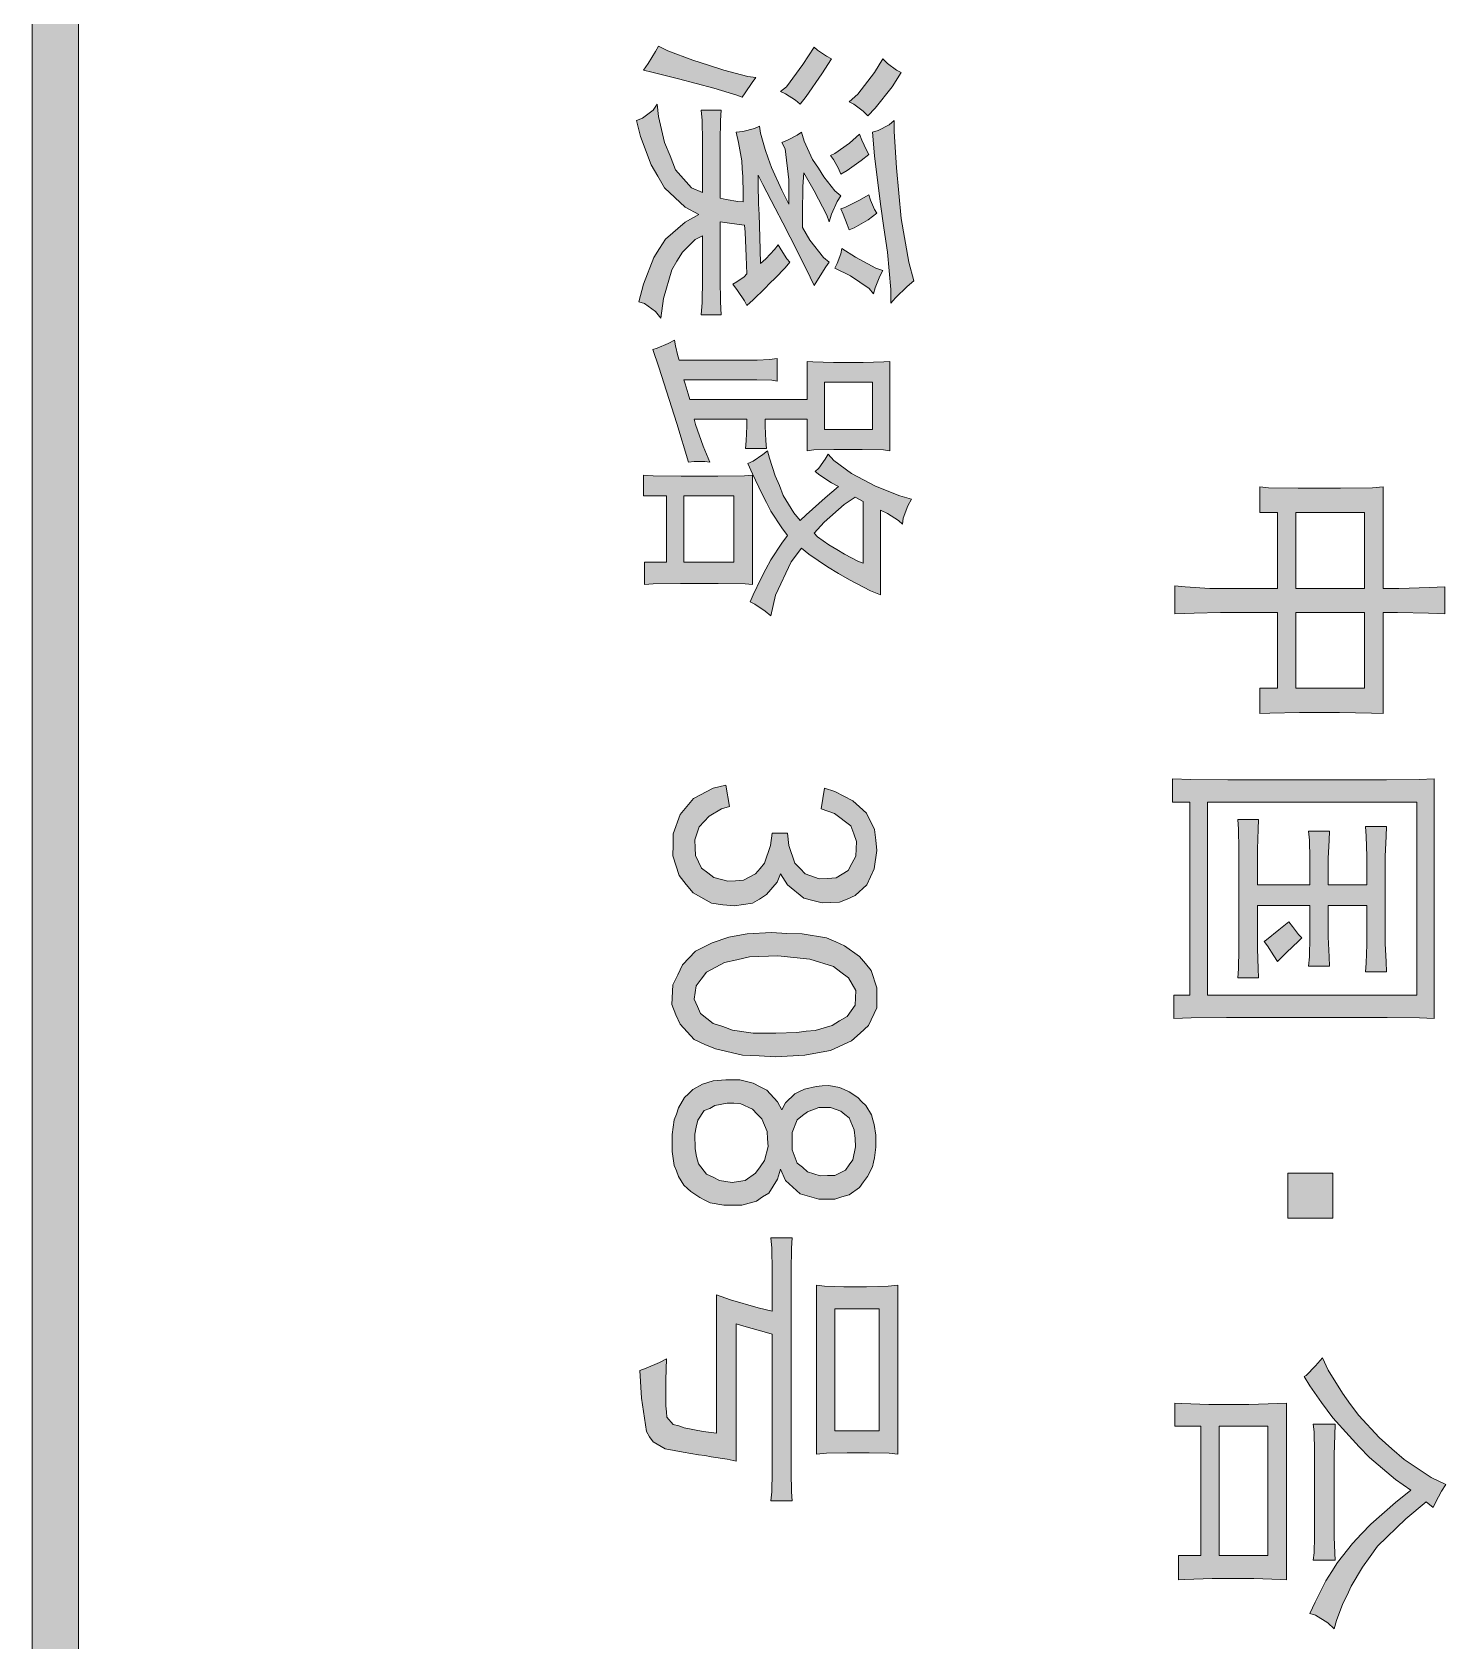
# Model space of a CAD drawing. Header units: millimetres. Extents: x 117 to 78452272, y 10 to 169749766.
# Drawn here: x 78441704 to 78443285, y 169652331 to 169654129 of the extents above; entities that cross this region are included whole.
import ezdxf

# ---------------------------------------------------------------- set-up
doc = ezdxf.new("R2010")
doc.units = ezdxf.units.MM

msp = doc.modelspace()

# ---------------------------------------------------------------- hatches: boundary and pattern name
h = msp.add_hatch(color=0)
h.dxf.hatch_style = 2
h.paths.add_polyline_path([(78441755.977, 169649677.669), (78441704.267, 169649677.669), (78441704.267, 169655684.228), (78441755.977, 169655684.228)])
h = msp.add_hatch(color=0)
h.dxf.hatch_style = 2
h.paths.add_polyline_path([(78442498.017, 169654056.222), (78442491.984, 169654058.808), (78442466.56, 169654066.564), (78442446.738, 169654071.735), (78442426.916, 169654076.906), (78442397.182, 169654084.232), (78442387.702, 169654086.386), (78442392.873, 169654094.143), (78442401.061, 169654107.501), (78442404.508, 169654113.534), (78442414.85, 169654108.363), (78442442.86, 169654097.59), (78442460.527, 169654091.988), (78442477.764, 169654086.386), (78442504.481, 169654079.492), (78442513.53, 169654078.199), (78442509.221, 169654072.597), (78442501.464, 169654061.393)])
h = msp.add_hatch(color=0)
h.dxf.hatch_style = 2
h.paths.add_polyline_path([(78442597.99, 169654099.314), (78442587.217, 169654082.508), (78442569.549, 169654057.084), (78442563.085, 169654048.466), (78442557.915, 169654053.206), (78442546.711, 169654060.1), (78442541.109, 169654062.686), (78442547.572, 169654067.857), (78442566.102, 169654092.85), (78442578.599, 169654112.241), (78442582.477, 169654108.794), (78442592.388, 169654102.33)])
h = msp.add_hatch(color=0)
h.dxf.hatch_style = 2
h.paths.add_polyline_path([(78442675.986, 169654083.801), (78442665.644, 169654067.857), (78442646.684, 169654044.156), (78442638.496, 169654035.538), (78442633.325, 169654040.709), (78442622.983, 169654048.466), (78442617.812, 169654051.051), (78442627.292, 169654059.669), (78442646.253, 169654083.801), (78442655.302, 169654099.314), (78442660.473, 169654094.143), (78442670.815, 169654086.386)])
h = msp.add_hatch(color=0)
h.dxf.hatch_style = 2
h.paths.add_polyline_path([(78442608.332, 169653945.907), (78442604.454, 169653939.874), (78442597.99, 169653925.654), (78442595.404, 169653917.036), (78442592.819, 169653924.361), (78442578.599, 169653951.509), (78442566.964, 169653971.762), (78442566.102, 169653956.68), (78442565.671, 169653926.516), (78442565.671, 169653910.572), (78442573.859, 169653896.352), (78442588.941, 169653876.96), (78442595.404, 169653871.789), (78442591.526, 169653866.618), (78442583.339, 169653853.691), (78442578.599, 169653845.934), (78442569.549, 169653864.464), (78442551.882, 169653899.799), (78442543.694, 169653915.743), (78442535.076, 169653932.118), (78442521.287, 169653958.835), (78442516.116, 169653969.177), (78442516.116, 169653959.266), (78442516.546, 169653937.289), (78442516.977, 169653925.223), (78442517.408, 169653912.727), (78442518.27, 169653885.579), (78442518.701, 169653870.497), (78442524.734, 169653875.668), (78442534.214, 169653886.01), (78442538.523, 169653891.181), (78442541.54, 169653885.579), (78442548.003, 169653875.668), (78442551.451, 169653871.789), (78442546.28, 169653865.756), (78442535.076, 169653854.122), (78442529.043, 169653848.52), (78442523.441, 169653842.487), (78442510.514, 169653829.99), (78442503.188, 169653823.527), (78442500.603, 169653828.698), (78442492.846, 169653840.332), (78442487.675, 169653847.227), (78442491.984, 169653849.813), (78442500.172, 169653855.415), (78442503.188, 169653858.862), (78442502.757, 169653878.253), (78442501.464, 169653905.401), (78442500.603, 169653913.157), (78442494.57, 169653914.019), (78442481.211, 169653915.743), (78442473.455, 169653917.036), (78442473.455, 169653864.033), (78442473.455, 169653852.829), (78442473.886, 169653827.405), (78442474.747, 169653813.185), (78442452.34, 169653813.185), (78442453.202, 169653826.974), (78442453.633, 169653852.398), (78442453.633, 169653864.033), (78442453.633, 169653901.523), (78442445.445, 169653897.213), (78442431.225, 169653882.993), (78442425.192, 169653873.082), (78442419.59, 169653863.171), (78442410.11, 169653831.283), (78442407.093, 169653809.306), (78442401.061, 169653816.632), (78442388.995, 169653825.681), (78442382.531, 169653827.405), (78442387.702, 169653847.227), (78442399.337, 169653876.96), (78442405.801, 169653887.302), (78442412.264, 169653897.644), (78442434.241, 169653916.605), (78442449.754, 169653925.223), (78442434.241, 169653933.411), (78442411.403, 169653954.956), (78442403.646, 169653967.884), (78442396.32, 169653980.811), (78442384.255, 169654012.268), (78442379.946, 169654030.367), (78442386.84, 169654032.952), (78442398.475, 169654042.002), (78442403.215, 169654048.466), (78442404.508, 169654034.676), (78442411.403, 169654005.805), (78442417.435, 169653990.723), (78442423.468, 169653975.21), (78442441.567, 169653954.956), (78442453.633, 169653949.785), (78442453.633, 169653995.032), (78442453.633, 169654007.097), (78442453.202, 169654030.367), (78442452.34, 169654042.002), (78442474.747, 169654042.002), (78442473.886, 169654030.367), (78442473.455, 169654007.097), (78442473.455, 169653995.032), (78442473.455, 169653943.322), (78442480.349, 169653942.029), (78442493.277, 169653939.874), (78442499.31, 169653939.443), (78442499.31, 169653948.924), (78442498.879, 169653967.453), (78442498.017, 169653976.502), (78442497.586, 169653985.121), (78442494.139, 169654005.805), (78442491.553, 169654017.439), (78442498.879, 169654017.87), (78442511.806, 169654021.318), (78442517.408, 169654023.903), (78442518.701, 169654016.147), (78442523.872, 169653998.048), (78442527.319, 169653988.137), (78442530.767, 169653977.795), (78442542.401, 169653952.371), (78442550.158, 169653936.858), (78442550.158, 169653964.006), (78442546.28, 169653998.479), (78442542.401, 169654005.805), (78442548.865, 169654008.39), (78442559.638, 169654013.992), (78442564.378, 169654017.439), (78442567.395, 169654007.097), (78442576.875, 169653986.844), (78442583.339, 169653976.933), (78442589.372, 169653967.453), (78442601.868, 169653951.509)])
h = msp.add_hatch(color=0)
h.dxf.hatch_style = 2
h.paths.add_polyline_path([(78442664.351, 169653826.112), (78442664.351, 169653841.194), (78442660.473, 169653882.993), (78442656.595, 169653910.141), (78442652.716, 169653936.858), (78442646.253, 169653990.723), (78442643.667, 169654017.439), (78442650.131, 169654019.163), (78442662.627, 169654025.627), (78442668.229, 169654030.367), (78442668.229, 169654017.87), (78442670.815, 169653977.364), (78442673.4, 169653948.924), (78442675.986, 169653920.914), (78442684.604, 169653871.789), (78442690.206, 169653851.105), (78442682.45, 169653844.642), (78442669.522, 169653832.145)])
h = msp.add_hatch(color=0)
h.dxf.hatch_style = 2
h.paths.add_polyline_path([(78442639.789, 169653992.446), (78442631.17, 169653985.552), (78442615.657, 169653974.348), (78442608.332, 169653970.469), (78442605.746, 169653976.502), (78442600.144, 169653986.844), (78442596.697, 169653991.154), (78442601.868, 169653993.308), (78442618.243, 169654004.943), (78442629.447, 169654014.854), (78442632.032, 169654008.39), (78442637.203, 169653997.186)])
h = msp.add_hatch(color=0)
h.dxf.hatch_style = 2
h.paths.add_polyline_path([(78442648.838, 169653926.516), (78442638.927, 169653919.19), (78442623.414, 169653910.141), (78442617.812, 169653907.986), (78442615.657, 169653914.019), (78442610.917, 169653925.654), (78442608.332, 169653931.687), (78442613.072, 169653932.98), (78442628.585, 169653940.736), (78442639.789, 169653947.2), (78442641.513, 169653941.167), (78442646.253, 169653930.825)])
h = msp.add_hatch(color=0)
h.dxf.hatch_style = 2
h.paths.add_polyline_path([(78442644.96, 169653836.454), (78442640.22, 169653842.487), (78442619.105, 169653856.707), (78442601.868, 169653865.326), (78442604.454, 169653870.497), (78442608.332, 169653881.269), (78442609.625, 169653887.302), (78442624.707, 169653877.391), (78442647.545, 169653865.326), (78442655.302, 169653862.74), (78442651.855, 169653856.276), (78442646.684, 169653843.349)])
h = msp.add_hatch(color=0)
h.paths.add_polyline_path([(78442438.119, 169653648.143), (78442425.192, 169653691.666), (78442404.939, 169653754.58), (78442398.044, 169653774.402), (78442403.215, 169653775.695), (78442415.281, 169653780.866), (78442422.606, 169653784.744), (78442423.468, 169653778.28), (78442426.054, 169653767.076), (78442427.777, 169653762.336), (78442509.652, 169653762.336), (78442514.823, 169653762.336), (78442528.612, 169653763.198), (78442537.231, 169653764.06), (78442537.231, 169653739.067), (78442531.198, 169653739.929), (78442514.392, 169653740.36), (78442503.188, 169653740.36), (78442432.948, 169653740.36), (78442434.241, 169653736.05), (78442437.689, 169653724.846), (78442439.412, 169653718.383), (78442570.842, 169653718.383), (78442570.842, 169653761.044), (78442577.306, 169653760.613), (78442600.144, 169653759.751), (78442616.519, 169653759.751), (78442633.325, 169653759.751), (78442656.595, 169653760.613), (78442663.058, 169653761.044), (78442663.058, 169653661.071), (78442656.164, 169653661.932), (78442632.463, 169653662.363), (78442616.519, 169653662.363), (78442600.575, 169653662.363), (78442578.168, 169653661.932), (78442570.842, 169653661.071), (78442570.842, 169653696.406), (78442523.872, 169653696.406), (78442523.872, 169653688.649), (78442524.734, 169653672.275), (78442525.165, 169653663.656), (78442501.895, 169653663.656), (78442502.757, 169653672.275), (78442503.188, 169653688.649), (78442503.188, 169653696.406), (78442444.583, 169653696.406), (78442445.876, 169653690.373), (78442454.494, 169653666.242), (78442461.82, 169653648.143), (78442456.218, 169653649.005), (78442444.583, 169653649.005)])
h.paths.add_polyline_path([(78442590.233, 169653684.771), (78442643.667, 169653684.771), (78442643.667, 169653737.774), (78442590.233, 169653737.774)])
h = msp.add_hatch(color=0)
h.paths.add_polyline_path([(78442677.279, 169653579.196), (78442672.97, 169653583.075), (78442660.473, 169653590.831), (78442652.716, 169653594.709), (78442652.716, 169653499.908), (78442641.513, 169653504.648), (78442618.243, 169653516.713), (78442605.746, 169653524.039), (78442593.681, 169653531.365), (78442572.566, 169653545.585), (78442564.378, 169653552.049), (78442552.744, 169653536.966), (78442535.507, 169653499.477), (78442530.336, 169653476.638), (78442523.872, 169653481.809), (78442512.237, 169653489.566), (78442507.066, 169653492.151), (78442510.514, 169653499.908), (78442519.132, 169653518.006), (78442524.734, 169653528.779), (78442530.336, 169653539.121), (78442542.401, 169653557.65), (78442548.865, 169653566.269), (78442542.401, 169653574.887), (78442530.336, 169653593.417), (78442525.165, 169653603.328), (78442519.994, 169653613.239), (78442509.652, 169653635.216), (78442504.481, 169653646.85), (78442510.514, 169653649.436), (78442521.287, 169653656.762), (78442526.458, 169653661.071), (78442528.612, 169653652.883), (78442535.076, 169653633.061), (78442539.816, 169653622.288), (78442544.125, 169653611.084), (78442555.76, 169653591.693), (78442563.085, 169653583.075), (78442569.549, 169653589.538), (78442591.095, 169653608.499), (78442605.746, 169653620.995), (78442597.99, 169653625.305), (78442585.062, 169653633.923), (78442579.891, 169653637.801), (78442583.77, 169653641.679), (78442591.095, 169653651.591), (78442594.112, 169653657.192), (78442600.575, 169653650.298), (78442620.398, 169653635.647), (78442633.756, 169653628.752), (78442647.114, 169653621.426), (78442674.262, 169653610.653), (78442687.621, 169653606.775), (78442683.311, 169653599.45), (78442678.141, 169653585.66)])
h.paths.add_polyline_path([(78442624.276, 169653609.361), (78442612.21, 169653601.173), (78442589.802, 169653581.351), (78442578.599, 169653568.854), (78442582.477, 169653564.976), (78442594.973, 169653555.927), (78442604.023, 169653550.756), (78442612.641, 169653545.585), (78442627.292, 169653537.828), (78442633.325, 169653535.243), (78442633.325, 169653604.19)])
h = msp.add_hatch(color=0)
h.paths.add_polyline_path([(78442509.652, 169653511.542), (78442501.464, 169653512.404), (78442471.3, 169653512.835), (78442449.754, 169653512.835), (78442429.07, 169653512.835), (78442398.475, 169653512.404), (78442388.995, 169653511.542), (78442388.995, 169653536.536), (78442413.557, 169653536.536), (78442413.557, 169653610.653), (78442387.702, 169653610.653), (78442387.702, 169653633.923), (78442398.475, 169653633.061), (78442429.932, 169653632.63), (78442449.754, 169653632.63), (78442470.869, 169653632.63), (78442500.603, 169653633.061), (78442509.652, 169653633.923)])
h.paths.add_polyline_path([(78442432.948, 169653536.536), (78442488.968, 169653536.536), (78442488.968, 169653610.653), (78442432.948, 169653610.653)])
h = msp.add_hatch(color=0)
h.paths.add_polyline_path([(78443283.58, 169653478.793), (78443265.481, 169653479.654), (78443231.008, 169653480.085), (78443214.633, 169653480.085), (78443214.633, 169653367.185), (78443201.705, 169653367.616), (78443165.939, 169653368.478), (78443143.1, 169653368.478), (78443121.124, 169653368.478), (78443087.943, 169653367.616), (78443076.739, 169653367.185), (78443076.739, 169653395.626), (78443096.561, 169653395.626), (78443096.561, 169653480.085), (78443040.542, 169653480.085), (78443032.786, 169653480.085), (78443003.483, 169653479.654), (78442981.937, 169653478.793), (78442981.937, 169653510.25), (78442993.572, 169653508.957), (78443021.151, 169653507.233), (78443036.664, 169653507.233), (78443096.561, 169653507.233), (78443096.561, 169653592.124), (78443076.739, 169653592.124), (78443076.739, 169653620.564), (78443086.65, 169653619.703), (78443119.831, 169653619.272), (78443143.1, 169653619.272), (78443167.232, 169653619.272), (78443202.998, 169653619.703), (78443214.633, 169653620.564), (78443214.633, 169653507.233), (78443232.3, 169653507.233), (78443266.774, 169653508.095), (78443283.58, 169653508.957)])
h.paths.add_polyline_path([(78443117.245, 169653395.626), (78443193.949, 169653395.626), (78443193.949, 169653480.085), (78443117.245, 169653480.085)])
h.paths.add_polyline_path([(78443117.245, 169653507.233), (78443193.949, 169653507.233), (78443193.949, 169653592.124), (78443117.245, 169653592.124)])
h = msp.add_hatch(color=0)
h.paths.add_polyline_path([(78443271.945, 169653026.329), (78443255.57, 169653027.191), (78443219.373, 169653027.622), (78443199.12, 169653027.622), (78443059.933, 169653027.622), (78443039.68, 169653027.622), (78443000.036, 169653027.191), (78442980.645, 169653026.329), (78442980.645, 169653052.615), (78442998.743, 169653052.615), (78442998.743, 169653268.074), (78442979.352, 169653268.074), (78442979.352, 169653294.36), (78442999.605, 169653293.498), (78443040.973, 169653293.067), (78443062.519, 169653293.067), (78443199.12, 169653293.067), (78443218.511, 169653293.067), (78443255.139, 169653293.498), (78443271.945, 169653294.36)])
h.paths.add_polyline_path([(78443018.565, 169653052.615), (78443252.554, 169653052.615), (78443252.554, 169653268.074), (78443018.565, 169653268.074)])
h = msp.add_hatch(color=0)
h.dxf.hatch_style = 2
h.paths.add_polyline_path([(78442479.918, 169653287.034), (78442483.797, 169653263.334), (78442475.178, 169653260.748), (78442461.389, 169653252.561), (78442455.787, 169653246.528), (78442450.185, 169653240.495), (78442445.014, 169653226.275), (78442445.445, 169653217.226), (78442445.876, 169653208.607), (78442452.771, 169653194.387), (78442459.665, 169653189.216), (78442466.56, 169653184.045), (78442482.073, 169653179.736), (78442490.691, 169653180.167), (78442499.741, 169653181.029), (78442513.099, 169653187.923), (78442518.27, 169653193.956), (78442523.01, 169653199.989), (78442529.905, 169653219.811), (78442531.629, 169653233.601), (78442548.865, 169653233.601), (78442550.158, 169653219.811), (78442557.053, 169653199.989), (78442563.085, 169653193.956), (78442568.687, 169653187.923), (78442584.2, 169653182.321), (78442593.681, 169653182.752), (78442603.161, 169653183.614), (78442616.519, 169653191.802), (78442620.829, 169653199.558), (78442625.138, 169653207.746), (78442626, 169653224.12), (78442622.983, 169653232.739), (78442619.536, 169653241.788), (78442601.437, 169653255.577), (78442586.355, 169653260.748), (78442590.233, 169653284.018), (78442601.868, 169653280.14), (78442621.69, 169653269.798), (78442629.447, 169653262.903), (78442637.203, 169653256.008), (78442646.253, 169653237.479), (78442647.545, 169653225.844), (78442648.838, 169653214.209), (78442645.822, 169653193.525), (78442641.513, 169653184.907), (78442637.634, 169653175.858), (78442624.276, 169653163.792), (78442615.657, 169653159.914), (78442607.039, 169653156.466), (78442587.648, 169653155.605), (78442577.306, 169653158.19), (78442566.964, 169653160.776), (78442548.865, 169653175.858), (78442541.109, 169653187.923), (78442537.231, 169653178.874), (78442525.165, 169653165.085), (78442517.408, 169653159.914), (78442509.652, 169653155.174), (78442489.399, 169653152.157), (78442476.471, 169653153.45), (78442463.974, 169653155.174), (78442443.29, 169653166.808), (78442435.534, 169653176.289), (78442427.777, 169653186.2), (78442420.452, 169653208.176), (78442420.883, 169653220.673), (78442420.883, 169653232.739), (78442428.639, 169653254.285), (78442436.396, 169653263.334), (78442443.721, 169653272.383), (78442465.698, 169653284.018)])
h = msp.add_hatch(color=0)
h.dxf.hatch_style = 2
h.paths.add_polyline_path([(78443217.218, 169653120.269), (78443217.218, 169653110.358), (78443218.08, 169653089.674), (78443218.511, 169653078.47), (78443195.241, 169653078.47), (78443195.672, 169653088.381), (78443196.534, 169653109.065), (78443196.534, 169653120.269), (78443196.534, 169653152.588), (78443153.442, 169653152.588), (78443153.442, 169653129.319), (78443153.442, 169653117.684), (78443154.304, 169653095.276), (78443154.735, 169653084.934), (78443131.466, 169653084.934), (78443132.328, 169653095.276), (78443132.759, 169653117.684), (78443132.759, 169653129.319), (78443132.759, 169653152.588), (78443074.154, 169653152.588), (78443074.154, 169653116.391), (78443074.154, 169653104.325), (78443075.015, 169653082.348), (78443075.446, 169653072.007), (78443052.177, 169653072.007), (78443053.039, 169653081.918), (78443053.47, 169653103.894), (78443053.47, 169653116.391), (78443053.47, 169653204.729), (78443053.47, 169653215.502), (78443053.039, 169653237.91), (78443052.177, 169653248.683), (78443075.446, 169653248.683), (78443075.015, 169653237.91), (78443074.154, 169653215.502), (78443074.154, 169653204.729), (78443074.154, 169653175.858), (78443132.759, 169653175.858), (78443132.759, 169653194.387), (78443132.759, 169653205.16), (78443132.328, 169653225.844), (78443131.466, 169653235.755), (78443154.735, 169653235.755), (78443154.304, 169653225.844), (78443153.442, 169653205.16), (78443153.442, 169653194.387), (78443153.442, 169653175.858), (78443196.534, 169653175.858), (78443196.534, 169653195.68), (78443196.534, 169653207.315), (78443195.672, 169653230.153), (78443195.241, 169653240.926), (78443218.511, 169653240.926), (78443218.08, 169653230.153), (78443217.218, 169653207.315), (78443217.218, 169653195.68)])
h = msp.add_hatch(color=0)
h.dxf.hatch_style = 2
h.paths.add_polyline_path([(78443123.709, 169653116.391), (78443120.262, 169653112.944), (78443106.903, 169653100.016), (78443096.561, 169653090.105), (78443092.683, 169653096.569), (78443085.358, 169653107.773), (78443081.91, 169653112.513), (78443084.496, 169653114.236), (78443098.285, 169653125.44), (78443109.489, 169653134.489), (78443113.367, 169653129.319), (78443120.262, 169653120.269)])
h = msp.add_hatch(color=0)
h.paths.add_polyline_path([(78442548.003, 169653121.562), (78442565.24, 169653121.131), (78442592.388, 169653116.391), (78442602.73, 169653112.082), (78442612.641, 169653107.773), (78442629.447, 169653095.707), (78442635.911, 169653087.95), (78442642.374, 169653080.194), (78442648.838, 169653060.803), (78442648.838, 169653049.599), (78442648.838, 169653038.395), (78442639.358, 169653018.573), (78442629.878, 169653009.954), (78442620.398, 169653001.336), (78442596.697, 169652990.563), (78442582.477, 169652987.978), (78442568.257, 169652985.392), (78442535.507, 169652983.668), (78442516.977, 169652984.53), (78442498.448, 169652985.392), (78442468.284, 169652992.287), (78442456.218, 169652997.458), (78442444.583, 169653003.06), (78442428.639, 169653019.866), (78442423.899, 169653030.638), (78442419.59, 169653041.842), (78442420.452, 169653063.819), (78442426.054, 169653075.023), (78442431.225, 169653086.227), (78442445.876, 169653101.74), (78442454.925, 169653106.049), (78442464.405, 169653110.789), (78442483.366, 169653117.253), (78442493.277, 169653118.976), (78442503.619, 169653121.131), (78442530.767, 169653122.424)])
h.paths.add_polyline_path([(78442555.76, 169653094.414), (78442538.092, 169653096.569), (78442506.204, 169653095.276), (78442491.984, 169653091.829), (78442478.195, 169653088.812), (78442458.373, 169653078.039), (78442452.34, 169653070.283), (78442446.738, 169653062.957), (78442444.583, 169653047.875), (78442448.031, 169653039.688), (78442451.478, 169653031.931), (78442465.698, 169653020.727), (78442476.471, 169653017.28), (78442487.244, 169653013.402), (78442510.514, 169653009.954), (78442523.441, 169653009.954), (78442535.938, 169653009.954), (78442559.207, 169653010.816), (78442569.549, 169653012.109), (78442579.891, 169653012.971), (78442598.852, 169653018.573), (78442607.039, 169653023.744), (78442615.657, 169653028.484), (78442624.276, 169653041.411), (78442624.707, 169653049.599), (78442625.138, 169653057.786), (78442616.95, 169653072.007), (78442608.332, 169653078.039), (78442600.144, 169653084.503), (78442573.859, 169653092.691)])
h = msp.add_hatch(color=0)
h.paths.add_polyline_path([(78442487.675, 169652957.813), (78442495.431, 169652957.813), (78442510.514, 169652953.935), (78442518.27, 169652950.057), (78442525.596, 169652946.179), (78442537.661, 169652933.251), (78442542.401, 169652924.202), (78442546.711, 169652931.958), (78442557.053, 169652942.3), (78442562.224, 169652944.886), (78442567.826, 169652947.471), (78442580.753, 169652950.488), (78442587.648, 169652950.919), (78442594.973, 169652951.35), (78442607.039, 169652949.195), (78442612.21, 169652947.04), (78442617.812, 169652944.455), (78442627.292, 169652937.991), (78442632.032, 169652933.251), (78442636.342, 169652928.942), (78442642.805, 169652918.6), (78442644.098, 169652912.998), (78442645.822, 169652907.827), (78442647.545, 169652895.761), (78442647.545, 169652889.298), (78442647.545, 169652882.403), (78442646.253, 169652870.768), (78442644.96, 169652865.597), (78442643.667, 169652860.426), (78442638.065, 169652849.653), (78442633.756, 169652843.62), (78442629.447, 169652837.587), (78442617.812, 169652829.4), (78442609.625, 169652826.814), (78442601.868, 169652824.229), (78442583.77, 169652824.229), (78442573.428, 169652827.245), (78442563.085, 169652830.262), (78442546.711, 169652845.344), (78442541.109, 169652857.841), (78442537.661, 169652846.637), (78442527.75, 169652831.124), (78442520.856, 169652826.814), (78442513.961, 169652822.074), (78442497.586, 169652817.765), (78442487.675, 169652817.765), (78442477.764, 169652817.765), (78442462.251, 169652820.351), (78442456.218, 169652823.367), (78442450.616, 169652826.384), (78442440.705, 169652832.847), (78442436.827, 169652836.295), (78442432.948, 169652840.173), (78442426.916, 169652849.653), (78442424.761, 169652856.117), (78442422.176, 169652862.15), (78442420.021, 169652877.663), (78442420.021, 169652887.143), (78442420.021, 169652896.623), (78442422.176, 169652912.998), (78442424.761, 169652919.462), (78442426.916, 169652926.356), (78442433.81, 169652937.991), (78442438.119, 169652942.3), (78442442.86, 169652947.04), (78442453.633, 169652953.073), (78442459.665, 169652954.797), (78442465.698, 169652956.521), (78442479.918, 169652957.813)])
h.paths.add_polyline_path([(78442488.968, 169652931.527), (78442481.211, 169652931.527), (78442467.422, 169652928.942), (78442461.82, 169652925.925), (78442455.787, 169652923.34), (78442448.461, 169652912.567), (78442446.738, 169652904.811), (78442445.014, 169652897.054), (78442445.445, 169652880.679), (78442447.169, 169652872.061), (78442449.323, 169652863.873), (78442458.373, 169652852.239), (78442465.698, 169652848.791), (78442472.593, 169652845.344), (78442486.813, 169652843.189), (78442494.139, 169652844.051), (78442501.464, 169652845.344), (78442513.099, 169652853.531), (78442518.27, 169652860.426), (78442523.01, 169652867.752), (78442527.319, 169652883.265), (78442526.458, 169652891.883), (78442526.027, 169652900.07), (78442519.994, 169652914.291), (78442514.823, 169652919.462), (78442509.652, 169652925.064), (78442496.724, 169652931.096)])
h.paths.add_polyline_path([(78442590.233, 169652926.787), (78442583.77, 169652926.787), (78442571.273, 169652922.047), (78442565.671, 169652917.738), (78442559.638, 169652912.998), (78442554.036, 169652898.778), (78442554.036, 169652889.298), (78442554.036, 169652879.386), (78442559.638, 169652864.735), (78442565.671, 169652859.995), (78442571.273, 169652854.824), (78442585.493, 169652850.515), (78442593.681, 169652850.946), (78442601.868, 169652850.946), (78442613.503, 169652856.979), (78442617.812, 169652862.581), (78442621.69, 169652868.183), (78442624.707, 169652882.834), (78442624.276, 169652892.314), (78442623.414, 169652901.794), (78442617.812, 169652915.153), (78442613.072, 169652919.031), (78442608.332, 169652922.909), (78442596.697, 169652926.787)])
h = msp.add_hatch(color=0)
h.dxf.hatch_style = 2
h.paths.add_polyline_path([(78443158.613, 169652853.531), (78443158.613, 169652803.114), (78443108.196, 169652803.114), (78443108.196, 169652853.531)])
h = msp.add_hatch(color=0)
h.dxf.hatch_style = 2
h.paths.add_polyline_path([(78442552.744, 169652531.636), (78442552.744, 169652519.139), (78442553.174, 169652497.163), (78442554.036, 169652487.251), (78442530.336, 169652487.251), (78442531.198, 169652497.163), (78442531.629, 169652519.139), (78442531.629, 169652531.636), (78442531.629, 169652673.408), (78442522.579, 169652675.993), (78442502.757, 169652681.595), (78442491.553, 169652685.043), (78442491.553, 169652531.636), (78442481.211, 169652533.791), (78442463.544, 169652536.376), (78442456.218, 169652537.669), (78442449.323, 169652538.531), (78442432.087, 169652541.547), (78442422.176, 169652543.271), (78442411.833, 169652545.425), (78442398.475, 169652553.182), (78442394.597, 169652558.784), (78442391.149, 169652564.817), (78442385.548, 169652601.876), (78442383.824, 169652632.902), (78442390.719, 169652635.487), (78442405.801, 169652641.951), (78442413.557, 169652645.829), (78442412.695, 169652622.56), (78442412.695, 169652593.257), (78442413.557, 169652586.793), (78442413.988, 169652580.761), (78442420.883, 169652572.573), (78442427.346, 169652570.849), (78442433.379, 169652568.695), (78442454.494, 169652564.817), (78442469.576, 169652562.662), (78442469.576, 169652717.361), (78442485.09, 169652711.759), (78442516.116, 169652702.71), (78442531.629, 169652699.263), (78442531.629, 169652730.72), (78442531.629, 169652744.078), (78442531.198, 169652769.502), (78442530.336, 169652781.137), (78442554.036, 169652781.137), (78442553.174, 169652769.502), (78442552.744, 169652744.078), (78442552.744, 169652730.72)])
h = msp.add_hatch(color=0)
h.paths.add_polyline_path([(78442672.108, 169652539.392), (78442662.627, 169652540.254), (78442640.22, 169652540.685), (78442628.154, 169652540.685), (78442615.657, 169652540.685), (78442592.388, 169652540.254), (78442581.184, 169652539.392), (78442581.184, 169652728.134), (78442590.233, 169652727.272), (78442611.779, 169652726.411), (78442624.276, 169652726.411), (78442637.203, 169652726.411), (78442661.335, 169652727.272), (78442672.108, 169652728.134)])
h.paths.add_polyline_path([(78442601.868, 169652565.248), (78442651.424, 169652565.248), (78442651.424, 169652701.848), (78442601.868, 169652701.848)])
h = msp.add_hatch(color=0)
h.dxf.hatch_style = 2
h.paths.add_polyline_path([(78443262.895, 169652485.959), (78443240.057, 169652466.998), (78443208.6, 169652436.403), (78443200.413, 169652424.768), (78443191.794, 169652413.134), (78443178.867, 169652391.588), (78443174.557, 169652381.677), (78443169.817, 169652372.197), (78443162.492, 169652353.236), (78443159.906, 169652344.187), (78443153.012, 169652350.651), (78443139.222, 169652359.269), (78443132.759, 169652360.993), (78443138.791, 169652373.92), (78443150.857, 169652397.621), (78443157.321, 169652407.963), (78443163.785, 169652418.305), (78443180.59, 169652439.42), (78443190.501, 169652450.193), (78443200.843, 169652460.966), (78443228.422, 169652485.097), (78443245.659, 169652498.886), (78443228.422, 169652510.952), (78443199.551, 169652535.514), (78443187.916, 169652547.58), (78443176.712, 169652559.646), (78443158.613, 169652579.899), (78443152.15, 169652588.517), (78443145.686, 169652597.136), (78443132.759, 169652615.665), (78443126.295, 169652626.007), (78443128.88, 169652627.3), (78443139.222, 169652638.073), (78443146.979, 169652647.122), (78443153.442, 169652633.333), (78443169.386, 169652607.477), (78443178.436, 169652594.981), (78443187.485, 169652582.484), (78443210.324, 169652557.922), (78443224.544, 169652545.425), (78443238.333, 169652533.36), (78443268.498, 169652513.107), (78443284.872, 169652505.35), (78443280.132, 169652498.024), (78443273.238, 169652485.097), (78443270.652, 169652479.495)])
h = msp.add_hatch(color=0)
h.paths.add_polyline_path([(78443106.903, 169652398.913), (78443100.44, 169652399.344), (78443070.275, 169652400.206), (78443047.006, 169652400.206), (78443023.736, 169652400.206), (78442993.141, 169652399.344), (78442985.816, 169652398.913), (78442985.816, 169652426.061), (78443010.809, 169652426.061), (78443010.809, 169652570.419), (78442981.937, 169652570.419), (78442981.937, 169652596.274), (78442989.694, 169652595.843), (78443019.858, 169652594.981), (78443041.835, 169652594.981), (78443064.674, 169652594.981), (78443096.992, 169652595.843), (78443106.903, 169652596.274)])
h.paths.add_polyline_path([(78443031.493, 169652426.061), (78443085.788, 169652426.061), (78443085.788, 169652570.419), (78443031.493, 169652570.419)])
h = msp.add_hatch(color=0)
h.dxf.hatch_style = 2
h.paths.add_polyline_path([(78443159.906, 169652457.087), (78443159.906, 169652446.745), (78443160.768, 169652428.647), (78443161.199, 169652420.89), (78443136.637, 169652420.89), (78443137.499, 169652429.078), (78443137.929, 169652446.745), (78443137.929, 169652455.794), (78443137.929, 169652528.62), (78443137.929, 169652542.409), (78443137.499, 169652564.386), (78443136.637, 169652573.004), (78443161.199, 169652573.004), (78443160.768, 169652560.507), (78443159.906, 169652538.531), (78443159.906, 169652528.62)])

# ---------------------------------------------------------------- linework, layer by layer
at = {"color": 0, "lineweight": 0}
for points in [[(78441755.977, 169649677.669), (78441704.267, 169649677.669), (78441704.267, 169655684.228), (78441755.977, 169655684.228)], [(78442498.017, 169654056.222), (78442491.984, 169654058.808), (78442466.56, 169654066.564), (78442446.738, 169654071.735), (78442426.916, 169654076.906), (78442397.182, 169654084.232), (78442387.702, 169654086.386), (78442392.873, 169654094.143), (78442401.061, 169654107.501), (78442404.508, 169654113.534), (78442414.85, 169654108.363), (78442442.86, 169654097.59), (78442460.527, 169654091.988), (78442477.764, 169654086.386), (78442504.481, 169654079.492), (78442513.53, 169654078.199), (78442509.221, 169654072.597), (78442501.464, 169654061.393)], [(78442597.99, 169654099.314), (78442587.217, 169654082.508), (78442569.549, 169654057.084), (78442563.085, 169654048.466), (78442557.915, 169654053.206), (78442546.711, 169654060.1), (78442541.109, 169654062.686), (78442547.572, 169654067.857), (78442566.102, 169654092.85), (78442578.599, 169654112.241), (78442582.477, 169654108.794), (78442592.388, 169654102.33)], [(78442675.986, 169654083.801), (78442665.644, 169654067.857), (78442646.684, 169654044.156), (78442638.496, 169654035.538), (78442633.325, 169654040.709), (78442622.983, 169654048.466), (78442617.812, 169654051.051), (78442627.292, 169654059.669), (78442646.253, 169654083.801), (78442655.302, 169654099.314), (78442660.473, 169654094.143), (78442670.815, 169654086.386)], [(78442608.332, 169653945.907), (78442604.454, 169653939.874), (78442597.99, 169653925.654), (78442595.404, 169653917.036), (78442592.819, 169653924.361), (78442578.599, 169653951.509), (78442566.964, 169653971.762), (78442566.102, 169653956.68), (78442565.671, 169653926.516), (78442565.671, 169653910.572), (78442573.859, 169653896.352), (78442588.941, 169653876.96), (78442595.404, 169653871.789), (78442591.526, 169653866.618), (78442583.339, 169653853.691), (78442578.599, 169653845.934), (78442569.549, 169653864.464), (78442551.882, 169653899.799), (78442543.694, 169653915.743), (78442535.076, 169653932.118), (78442521.287, 169653958.835), (78442516.116, 169653969.177), (78442516.116, 169653959.266), (78442516.546, 169653937.289), (78442516.977, 169653925.223), (78442517.408, 169653912.727), (78442518.27, 169653885.579), (78442518.701, 169653870.497), (78442524.734, 169653875.668), (78442534.214, 169653886.01), (78442538.523, 169653891.181), (78442541.54, 169653885.579), (78442548.003, 169653875.668), (78442551.451, 169653871.789), (78442546.28, 169653865.756), (78442535.076, 169653854.122), (78442529.043, 169653848.52), (78442523.441, 169653842.487), (78442510.514, 169653829.99), (78442503.188, 169653823.527), (78442500.603, 169653828.698), (78442492.846, 169653840.332), (78442487.675, 169653847.227), (78442491.984, 169653849.813), (78442500.172, 169653855.415), (78442503.188, 169653858.862), (78442502.757, 169653878.253), (78442501.464, 169653905.401), (78442500.603, 169653913.157), (78442494.57, 169653914.019), (78442481.211, 169653915.743), (78442473.455, 169653917.036), (78442473.455, 169653864.033), (78442473.455, 169653852.829), (78442473.886, 169653827.405), (78442474.747, 169653813.185), (78442452.34, 169653813.185), (78442453.202, 169653826.974), (78442453.633, 169653852.398), (78442453.633, 169653864.033), (78442453.633, 169653901.523), (78442445.445, 169653897.213), (78442431.225, 169653882.993), (78442425.192, 169653873.082), (78442419.59, 169653863.171), (78442410.11, 169653831.283), (78442407.093, 169653809.306), (78442401.061, 169653816.632), (78442388.995, 169653825.681), (78442382.531, 169653827.405), (78442387.702, 169653847.227), (78442399.337, 169653876.96), (78442405.801, 169653887.302), (78442412.264, 169653897.644), (78442434.241, 169653916.605), (78442449.754, 169653925.223), (78442434.241, 169653933.411), (78442411.403, 169653954.956), (78442403.646, 169653967.884), (78442396.32, 169653980.811), (78442384.255, 169654012.268), (78442379.946, 169654030.367), (78442386.84, 169654032.952), (78442398.475, 169654042.002), (78442403.215, 169654048.466), (78442404.508, 169654034.676), (78442411.403, 169654005.805), (78442417.435, 169653990.723), (78442423.468, 169653975.21), (78442441.567, 169653954.956), (78442453.633, 169653949.785), (78442453.633, 169653995.032), (78442453.633, 169654007.097), (78442453.202, 169654030.367), (78442452.34, 169654042.002), (78442474.747, 169654042.002), (78442473.886, 169654030.367), (78442473.455, 169654007.097), (78442473.455, 169653995.032), (78442473.455, 169653943.322), (78442480.349, 169653942.029), (78442493.277, 169653939.874), (78442499.31, 169653939.443), (78442499.31, 169653948.924), (78442498.879, 169653967.453), (78442498.017, 169653976.502), (78442497.586, 169653985.121), (78442494.139, 169654005.805), (78442491.553, 169654017.439), (78442498.879, 169654017.87), (78442511.806, 169654021.318), (78442517.408, 169654023.903), (78442518.701, 169654016.147), (78442523.872, 169653998.048), (78442527.319, 169653988.137), (78442530.767, 169653977.795), (78442542.401, 169653952.371), (78442550.158, 169653936.858), (78442550.158, 169653964.006), (78442546.28, 169653998.479), (78442542.401, 169654005.805), (78442548.865, 169654008.39), (78442559.638, 169654013.992), (78442564.378, 169654017.439), (78442567.395, 169654007.097), (78442576.875, 169653986.844), (78442583.339, 169653976.933), (78442589.372, 169653967.453), (78442601.868, 169653951.509)], [(78442664.351, 169653826.112), (78442664.351, 169653841.194), (78442660.473, 169653882.993), (78442656.595, 169653910.141), (78442652.716, 169653936.858), (78442646.253, 169653990.723), (78442643.667, 169654017.439), (78442650.131, 169654019.163), (78442662.627, 169654025.627), (78442668.229, 169654030.367), (78442668.229, 169654017.87), (78442670.815, 169653977.364), (78442673.4, 169653948.924), (78442675.986, 169653920.914), (78442684.604, 169653871.789), (78442690.206, 169653851.105), (78442682.45, 169653844.642), (78442669.522, 169653832.145)], [(78442639.789, 169653992.446), (78442631.17, 169653985.552), (78442615.657, 169653974.348), (78442608.332, 169653970.469), (78442605.746, 169653976.502), (78442600.144, 169653986.844), (78442596.697, 169653991.154), (78442601.868, 169653993.308), (78442618.243, 169654004.943), (78442629.447, 169654014.854), (78442632.032, 169654008.39), (78442637.203, 169653997.186)], [(78442648.838, 169653926.516), (78442638.927, 169653919.19), (78442623.414, 169653910.141), (78442617.812, 169653907.986), (78442615.657, 169653914.019), (78442610.917, 169653925.654), (78442608.332, 169653931.687), (78442613.072, 169653932.98), (78442628.585, 169653940.736), (78442639.789, 169653947.2), (78442641.513, 169653941.167), (78442646.253, 169653930.825)], [(78442644.96, 169653836.454), (78442640.22, 169653842.487), (78442619.105, 169653856.707), (78442601.868, 169653865.326), (78442604.454, 169653870.497), (78442608.332, 169653881.269), (78442609.625, 169653887.302), (78442624.707, 169653877.391), (78442647.545, 169653865.326), (78442655.302, 169653862.74), (78442651.855, 169653856.276), (78442646.684, 169653843.349)], [(78442438.119, 169653648.143), (78442425.192, 169653691.666), (78442404.939, 169653754.58), (78442398.044, 169653774.402), (78442403.215, 169653775.695), (78442415.281, 169653780.866), (78442422.606, 169653784.744), (78442423.468, 169653778.28), (78442426.054, 169653767.076), (78442427.777, 169653762.336), (78442509.652, 169653762.336), (78442514.823, 169653762.336), (78442528.612, 169653763.198), (78442537.231, 169653764.06), (78442537.231, 169653739.067), (78442531.198, 169653739.929), (78442514.392, 169653740.36), (78442503.188, 169653740.36), (78442432.948, 169653740.36), (78442434.241, 169653736.05), (78442437.689, 169653724.846), (78442439.412, 169653718.383), (78442570.842, 169653718.383), (78442570.842, 169653761.044), (78442577.306, 169653760.613), (78442600.144, 169653759.751), (78442616.519, 169653759.751), (78442633.325, 169653759.751), (78442656.595, 169653760.613), (78442663.058, 169653761.044), (78442663.058, 169653661.071), (78442656.164, 169653661.932), (78442632.463, 169653662.363), (78442616.519, 169653662.363), (78442600.575, 169653662.363), (78442578.168, 169653661.932), (78442570.842, 169653661.071), (78442570.842, 169653696.406), (78442523.872, 169653696.406), (78442523.872, 169653688.649), (78442524.734, 169653672.275), (78442525.165, 169653663.656), (78442501.895, 169653663.656), (78442502.757, 169653672.275), (78442503.188, 169653688.649), (78442503.188, 169653696.406), (78442444.583, 169653696.406), (78442445.876, 169653690.373), (78442454.494, 169653666.242), (78442461.82, 169653648.143), (78442456.218, 169653649.005), (78442444.583, 169653649.005)], [(78442590.233, 169653684.771), (78442643.667, 169653684.771), (78442643.667, 169653737.774), (78442590.233, 169653737.774)], [(78442677.279, 169653579.196), (78442672.97, 169653583.075), (78442660.473, 169653590.831), (78442652.716, 169653594.709), (78442652.716, 169653499.908), (78442641.513, 169653504.648), (78442618.243, 169653516.713), (78442605.746, 169653524.039), (78442593.681, 169653531.365), (78442572.566, 169653545.585), (78442564.378, 169653552.049), (78442552.744, 169653536.966), (78442535.507, 169653499.477), (78442530.336, 169653476.638), (78442523.872, 169653481.809), (78442512.237, 169653489.566), (78442507.066, 169653492.151), (78442510.514, 169653499.908), (78442519.132, 169653518.006), (78442524.734, 169653528.779), (78442530.336, 169653539.121), (78442542.401, 169653557.65), (78442548.865, 169653566.269), (78442542.401, 169653574.887), (78442530.336, 169653593.417), (78442525.165, 169653603.328), (78442519.994, 169653613.239), (78442509.652, 169653635.216), (78442504.481, 169653646.85), (78442510.514, 169653649.436), (78442521.287, 169653656.762), (78442526.458, 169653661.071), (78442528.612, 169653652.883), (78442535.076, 169653633.061), (78442539.816, 169653622.288), (78442544.125, 169653611.084), (78442555.76, 169653591.693), (78442563.085, 169653583.075), (78442569.549, 169653589.538), (78442591.095, 169653608.499), (78442605.746, 169653620.995), (78442597.99, 169653625.305), (78442585.062, 169653633.923), (78442579.891, 169653637.801), (78442583.77, 169653641.679), (78442591.095, 169653651.591), (78442594.112, 169653657.192), (78442600.575, 169653650.298), (78442620.398, 169653635.647), (78442633.756, 169653628.752), (78442647.114, 169653621.426), (78442674.262, 169653610.653), (78442687.621, 169653606.775), (78442683.311, 169653599.45), (78442678.141, 169653585.66)], [(78442509.652, 169653511.542), (78442501.464, 169653512.404), (78442471.3, 169653512.835), (78442449.754, 169653512.835), (78442429.07, 169653512.835), (78442398.475, 169653512.404), (78442388.995, 169653511.542), (78442388.995, 169653536.536), (78442413.557, 169653536.536), (78442413.557, 169653610.653), (78442387.702, 169653610.653), (78442387.702, 169653633.923), (78442398.475, 169653633.061), (78442429.932, 169653632.63), (78442449.754, 169653632.63), (78442470.869, 169653632.63), (78442500.603, 169653633.061), (78442509.652, 169653633.923)], [(78443283.58, 169653478.793), (78443265.481, 169653479.654), (78443231.008, 169653480.085), (78443214.633, 169653480.085), (78443214.633, 169653367.185), (78443201.705, 169653367.616), (78443165.939, 169653368.478), (78443143.1, 169653368.478), (78443121.124, 169653368.478), (78443087.943, 169653367.616), (78443076.739, 169653367.185), (78443076.739, 169653395.626), (78443096.561, 169653395.626), (78443096.561, 169653480.085), (78443040.542, 169653480.085), (78443032.786, 169653480.085), (78443003.483, 169653479.654), (78442981.937, 169653478.793), (78442981.937, 169653510.25), (78442993.572, 169653508.957), (78443021.151, 169653507.233), (78443036.664, 169653507.233), (78443096.561, 169653507.233), (78443096.561, 169653592.124), (78443076.739, 169653592.124), (78443076.739, 169653620.564), (78443086.65, 169653619.703), (78443119.831, 169653619.272), (78443143.1, 169653619.272), (78443167.232, 169653619.272), (78443202.998, 169653619.703), (78443214.633, 169653620.564), (78443214.633, 169653507.233), (78443232.3, 169653507.233), (78443266.774, 169653508.095), (78443283.58, 169653508.957)], [(78442432.948, 169653536.536), (78442488.968, 169653536.536), (78442488.968, 169653610.653), (78442432.948, 169653610.653)], [(78442624.276, 169653609.361), (78442612.21, 169653601.173), (78442589.802, 169653581.351), (78442578.599, 169653568.854), (78442582.477, 169653564.976), (78442594.973, 169653555.927), (78442604.023, 169653550.756), (78442612.641, 169653545.585), (78442627.292, 169653537.828), (78442633.325, 169653535.243), (78442633.325, 169653604.19)], [(78443117.245, 169653507.233), (78443193.949, 169653507.233), (78443193.949, 169653592.124), (78443117.245, 169653592.124)], [(78443117.245, 169653395.626), (78443193.949, 169653395.626), (78443193.949, 169653480.085), (78443117.245, 169653480.085)], [(78443271.945, 169653026.329), (78443255.57, 169653027.191), (78443219.373, 169653027.622), (78443199.12, 169653027.622), (78443059.933, 169653027.622), (78443039.68, 169653027.622), (78443000.036, 169653027.191), (78442980.645, 169653026.329), (78442980.645, 169653052.615), (78442998.743, 169653052.615), (78442998.743, 169653268.074), (78442979.352, 169653268.074), (78442979.352, 169653294.36), (78442999.605, 169653293.498), (78443040.973, 169653293.067), (78443062.519, 169653293.067), (78443199.12, 169653293.067), (78443218.511, 169653293.067), (78443255.139, 169653293.498), (78443271.945, 169653294.36)], [(78442479.918, 169653287.034), (78442483.797, 169653263.334), (78442475.178, 169653260.748), (78442461.389, 169653252.561), (78442455.787, 169653246.528), (78442450.185, 169653240.495), (78442445.014, 169653226.275), (78442445.445, 169653217.226), (78442445.876, 169653208.607), (78442452.771, 169653194.387), (78442459.665, 169653189.216), (78442466.56, 169653184.045), (78442482.073, 169653179.736), (78442490.691, 169653180.167), (78442499.741, 169653181.029), (78442513.099, 169653187.923), (78442518.27, 169653193.956), (78442523.01, 169653199.989), (78442529.905, 169653219.811), (78442531.629, 169653233.601), (78442548.865, 169653233.601), (78442550.158, 169653219.811), (78442557.053, 169653199.989), (78442563.085, 169653193.956), (78442568.687, 169653187.923), (78442584.2, 169653182.321), (78442593.681, 169653182.752), (78442603.161, 169653183.614), (78442616.519, 169653191.802), (78442620.829, 169653199.558), (78442625.138, 169653207.746), (78442626, 169653224.12), (78442622.983, 169653232.739), (78442619.536, 169653241.788), (78442601.437, 169653255.577), (78442586.355, 169653260.748), (78442590.233, 169653284.018), (78442601.868, 169653280.14), (78442621.69, 169653269.798), (78442629.447, 169653262.903), (78442637.203, 169653256.008), (78442646.253, 169653237.479), (78442647.545, 169653225.844), (78442648.838, 169653214.209), (78442645.822, 169653193.525), (78442641.513, 169653184.907), (78442637.634, 169653175.858), (78442624.276, 169653163.792), (78442615.657, 169653159.914), (78442607.039, 169653156.466), (78442587.648, 169653155.605), (78442577.306, 169653158.19), (78442566.964, 169653160.776), (78442548.865, 169653175.858), (78442541.109, 169653187.923), (78442537.231, 169653178.874), (78442525.165, 169653165.085), (78442517.408, 169653159.914), (78442509.652, 169653155.174), (78442489.399, 169653152.157), (78442476.471, 169653153.45), (78442463.974, 169653155.174), (78442443.29, 169653166.808), (78442435.534, 169653176.289), (78442427.777, 169653186.2), (78442420.452, 169653208.176), (78442420.883, 169653220.673), (78442420.883, 169653232.739), (78442428.639, 169653254.285), (78442436.396, 169653263.334), (78442443.721, 169653272.383), (78442465.698, 169653284.018)], [(78443018.565, 169653052.615), (78443252.554, 169653052.615), (78443252.554, 169653268.074), (78443018.565, 169653268.074)], [(78443217.218, 169653120.269), (78443217.218, 169653110.358), (78443218.08, 169653089.674), (78443218.511, 169653078.47), (78443195.241, 169653078.47), (78443195.672, 169653088.381), (78443196.534, 169653109.065), (78443196.534, 169653120.269), (78443196.534, 169653152.588), (78443153.442, 169653152.588), (78443153.442, 169653129.319), (78443153.442, 169653117.684), (78443154.304, 169653095.276), (78443154.735, 169653084.934), (78443131.466, 169653084.934), (78443132.328, 169653095.276), (78443132.759, 169653117.684), (78443132.759, 169653129.319), (78443132.759, 169653152.588), (78443074.154, 169653152.588), (78443074.154, 169653116.391), (78443074.154, 169653104.325), (78443075.015, 169653082.348), (78443075.446, 169653072.007), (78443052.177, 169653072.007), (78443053.039, 169653081.918), (78443053.47, 169653103.894), (78443053.47, 169653116.391), (78443053.47, 169653204.729), (78443053.47, 169653215.502), (78443053.039, 169653237.91), (78443052.177, 169653248.683), (78443075.446, 169653248.683), (78443075.015, 169653237.91), (78443074.154, 169653215.502), (78443074.154, 169653204.729), (78443074.154, 169653175.858), (78443132.759, 169653175.858), (78443132.759, 169653194.387), (78443132.759, 169653205.16), (78443132.328, 169653225.844), (78443131.466, 169653235.755), (78443154.735, 169653235.755), (78443154.304, 169653225.844), (78443153.442, 169653205.16), (78443153.442, 169653194.387), (78443153.442, 169653175.858), (78443196.534, 169653175.858), (78443196.534, 169653195.68), (78443196.534, 169653207.315), (78443195.672, 169653230.153), (78443195.241, 169653240.926), (78443218.511, 169653240.926), (78443218.08, 169653230.153), (78443217.218, 169653207.315), (78443217.218, 169653195.68)], [(78443123.709, 169653116.391), (78443120.262, 169653112.944), (78443106.903, 169653100.016), (78443096.561, 169653090.105), (78443092.683, 169653096.569), (78443085.358, 169653107.773), (78443081.91, 169653112.513), (78443084.496, 169653114.236), (78443098.285, 169653125.44), (78443109.489, 169653134.489), (78443113.367, 169653129.319), (78443120.262, 169653120.269)], [(78442548.003, 169653121.562), (78442565.24, 169653121.131), (78442592.388, 169653116.391), (78442602.73, 169653112.082), (78442612.641, 169653107.773), (78442629.447, 169653095.707), (78442635.911, 169653087.95), (78442642.374, 169653080.194), (78442648.838, 169653060.803), (78442648.838, 169653049.599), (78442648.838, 169653038.395), (78442639.358, 169653018.573), (78442629.878, 169653009.954), (78442620.398, 169653001.336), (78442596.697, 169652990.563), (78442582.477, 169652987.978), (78442568.257, 169652985.392), (78442535.507, 169652983.668), (78442516.977, 169652984.53), (78442498.448, 169652985.392), (78442468.284, 169652992.287), (78442456.218, 169652997.458), (78442444.583, 169653003.06), (78442428.639, 169653019.866), (78442423.899, 169653030.638), (78442419.59, 169653041.842), (78442420.452, 169653063.819), (78442426.054, 169653075.023), (78442431.225, 169653086.227), (78442445.876, 169653101.74), (78442454.925, 169653106.049), (78442464.405, 169653110.789), (78442483.366, 169653117.253), (78442493.277, 169653118.976), (78442503.619, 169653121.131), (78442530.767, 169653122.424)], [(78442555.76, 169653094.414), (78442538.092, 169653096.569), (78442506.204, 169653095.276), (78442491.984, 169653091.829), (78442478.195, 169653088.812), (78442458.373, 169653078.039), (78442452.34, 169653070.283), (78442446.738, 169653062.957), (78442444.583, 169653047.875), (78442448.031, 169653039.688), (78442451.478, 169653031.931), (78442465.698, 169653020.727), (78442476.471, 169653017.28), (78442487.244, 169653013.402), (78442510.514, 169653009.954), (78442523.441, 169653009.954), (78442535.938, 169653009.954), (78442559.207, 169653010.816), (78442569.549, 169653012.109), (78442579.891, 169653012.971), (78442598.852, 169653018.573), (78442607.039, 169653023.744), (78442615.657, 169653028.484), (78442624.276, 169653041.411), (78442624.707, 169653049.599), (78442625.138, 169653057.786), (78442616.95, 169653072.007), (78442608.332, 169653078.039), (78442600.144, 169653084.503), (78442573.859, 169653092.691)], [(78442487.675, 169652957.813), (78442495.431, 169652957.813), (78442510.514, 169652953.935), (78442518.27, 169652950.057), (78442525.596, 169652946.179), (78442537.661, 169652933.251), (78442542.401, 169652924.202), (78442546.711, 169652931.958), (78442557.053, 169652942.3), (78442562.224, 169652944.886), (78442567.826, 169652947.471), (78442580.753, 169652950.488), (78442587.648, 169652950.919), (78442594.973, 169652951.35), (78442607.039, 169652949.195), (78442612.21, 169652947.04), (78442617.812, 169652944.455), (78442627.292, 169652937.991), (78442632.032, 169652933.251), (78442636.342, 169652928.942), (78442642.805, 169652918.6), (78442644.098, 169652912.998), (78442645.822, 169652907.827), (78442647.545, 169652895.761), (78442647.545, 169652889.298), (78442647.545, 169652882.403), (78442646.253, 169652870.768), (78442644.96, 169652865.597), (78442643.667, 169652860.426), (78442638.065, 169652849.653), (78442633.756, 169652843.62), (78442629.447, 169652837.587), (78442617.812, 169652829.4), (78442609.625, 169652826.814), (78442601.868, 169652824.229), (78442583.77, 169652824.229), (78442573.428, 169652827.245), (78442563.085, 169652830.262), (78442546.711, 169652845.344), (78442541.109, 169652857.841), (78442537.661, 169652846.637), (78442527.75, 169652831.124), (78442520.856, 169652826.814), (78442513.961, 169652822.074), (78442497.586, 169652817.765), (78442487.675, 169652817.765), (78442477.764, 169652817.765), (78442462.251, 169652820.351), (78442456.218, 169652823.367), (78442450.616, 169652826.384), (78442440.705, 169652832.847), (78442436.827, 169652836.295), (78442432.948, 169652840.173), (78442426.916, 169652849.653), (78442424.761, 169652856.117), (78442422.176, 169652862.15), (78442420.021, 169652877.663), (78442420.021, 169652887.143), (78442420.021, 169652896.623), (78442422.176, 169652912.998), (78442424.761, 169652919.462), (78442426.916, 169652926.356), (78442433.81, 169652937.991), (78442438.119, 169652942.3), (78442442.86, 169652947.04), (78442453.633, 169652953.073), (78442459.665, 169652954.797), (78442465.698, 169652956.521), (78442479.918, 169652957.813)], [(78442488.968, 169652931.527), (78442481.211, 169652931.527), (78442467.422, 169652928.942), (78442461.82, 169652925.925), (78442455.787, 169652923.34), (78442448.461, 169652912.567), (78442446.738, 169652904.811), (78442445.014, 169652897.054), (78442445.445, 169652880.679), (78442447.169, 169652872.061), (78442449.323, 169652863.873), (78442458.373, 169652852.239), (78442465.698, 169652848.791), (78442472.593, 169652845.344), (78442486.813, 169652843.189), (78442494.139, 169652844.051), (78442501.464, 169652845.344), (78442513.099, 169652853.531), (78442518.27, 169652860.426), (78442523.01, 169652867.752), (78442527.319, 169652883.265), (78442526.458, 169652891.883), (78442526.027, 169652900.07), (78442519.994, 169652914.291), (78442514.823, 169652919.462), (78442509.652, 169652925.064), (78442496.724, 169652931.096)], [(78442590.233, 169652926.787), (78442583.77, 169652926.787), (78442571.273, 169652922.047), (78442565.671, 169652917.738), (78442559.638, 169652912.998), (78442554.036, 169652898.778), (78442554.036, 169652889.298), (78442554.036, 169652879.386), (78442559.638, 169652864.735), (78442565.671, 169652859.995), (78442571.273, 169652854.824), (78442585.493, 169652850.515), (78442593.681, 169652850.946), (78442601.868, 169652850.946), (78442613.503, 169652856.979), (78442617.812, 169652862.581), (78442621.69, 169652868.183), (78442624.707, 169652882.834), (78442624.276, 169652892.314), (78442623.414, 169652901.794), (78442617.812, 169652915.153), (78442613.072, 169652919.031), (78442608.332, 169652922.909), (78442596.697, 169652926.787)], [(78443158.613, 169652853.531), (78443158.613, 169652803.114), (78443108.196, 169652803.114), (78443108.196, 169652853.531)], [(78442552.744, 169652531.636), (78442552.744, 169652519.139), (78442553.174, 169652497.163), (78442554.036, 169652487.251), (78442530.336, 169652487.251), (78442531.198, 169652497.163), (78442531.629, 169652519.139), (78442531.629, 169652531.636), (78442531.629, 169652673.408), (78442522.579, 169652675.993), (78442502.757, 169652681.595), (78442491.553, 169652685.043), (78442491.553, 169652531.636), (78442481.211, 169652533.791), (78442463.544, 169652536.376), (78442456.218, 169652537.669), (78442449.323, 169652538.531), (78442432.087, 169652541.547), (78442422.176, 169652543.271), (78442411.833, 169652545.425), (78442398.475, 169652553.182), (78442394.597, 169652558.784), (78442391.149, 169652564.817), (78442385.548, 169652601.876), (78442383.824, 169652632.902), (78442390.719, 169652635.487), (78442405.801, 169652641.951), (78442413.557, 169652645.829), (78442412.695, 169652622.56), (78442412.695, 169652593.257), (78442413.557, 169652586.793), (78442413.988, 169652580.761), (78442420.883, 169652572.573), (78442427.346, 169652570.849), (78442433.379, 169652568.695), (78442454.494, 169652564.817), (78442469.576, 169652562.662), (78442469.576, 169652717.361), (78442485.09, 169652711.759), (78442516.116, 169652702.71), (78442531.629, 169652699.263), (78442531.629, 169652730.72), (78442531.629, 169652744.078), (78442531.198, 169652769.502), (78442530.336, 169652781.137), (78442554.036, 169652781.137), (78442553.174, 169652769.502), (78442552.744, 169652744.078), (78442552.744, 169652730.72)], [(78442672.108, 169652539.392), (78442662.627, 169652540.254), (78442640.22, 169652540.685), (78442628.154, 169652540.685), (78442615.657, 169652540.685), (78442592.388, 169652540.254), (78442581.184, 169652539.392), (78442581.184, 169652728.134), (78442590.233, 169652727.272), (78442611.779, 169652726.411), (78442624.276, 169652726.411), (78442637.203, 169652726.411), (78442661.335, 169652727.272), (78442672.108, 169652728.134)], [(78442601.868, 169652565.248), (78442651.424, 169652565.248), (78442651.424, 169652701.848), (78442601.868, 169652701.848)], [(78443262.895, 169652485.959), (78443240.057, 169652466.998), (78443208.6, 169652436.403), (78443200.413, 169652424.768), (78443191.794, 169652413.134), (78443178.867, 169652391.588), (78443174.557, 169652381.677), (78443169.817, 169652372.197), (78443162.492, 169652353.236), (78443159.906, 169652344.187), (78443153.012, 169652350.651), (78443139.222, 169652359.269), (78443132.759, 169652360.993), (78443138.791, 169652373.92), (78443150.857, 169652397.621), (78443157.321, 169652407.963), (78443163.785, 169652418.305), (78443180.59, 169652439.42), (78443190.501, 169652450.193), (78443200.843, 169652460.966), (78443228.422, 169652485.097), (78443245.659, 169652498.886), (78443228.422, 169652510.952), (78443199.551, 169652535.514), (78443187.916, 169652547.58), (78443176.712, 169652559.646), (78443158.613, 169652579.899), (78443152.15, 169652588.517), (78443145.686, 169652597.136), (78443132.759, 169652615.665), (78443126.295, 169652626.007), (78443128.88, 169652627.3), (78443139.222, 169652638.073), (78443146.979, 169652647.122), (78443153.442, 169652633.333), (78443169.386, 169652607.477), (78443178.436, 169652594.981), (78443187.485, 169652582.484), (78443210.324, 169652557.922), (78443224.544, 169652545.425), (78443238.333, 169652533.36), (78443268.498, 169652513.107), (78443284.872, 169652505.35), (78443280.132, 169652498.024), (78443273.238, 169652485.097), (78443270.652, 169652479.495)], [(78443106.903, 169652398.913), (78443100.44, 169652399.344), (78443070.275, 169652400.206), (78443047.006, 169652400.206), (78443023.736, 169652400.206), (78442993.141, 169652399.344), (78442985.816, 169652398.913), (78442985.816, 169652426.061), (78443010.809, 169652426.061), (78443010.809, 169652570.419), (78442981.937, 169652570.419), (78442981.937, 169652596.274), (78442989.694, 169652595.843), (78443019.858, 169652594.981), (78443041.835, 169652594.981), (78443064.674, 169652594.981), (78443096.992, 169652595.843), (78443106.903, 169652596.274)], [(78443159.906, 169652457.087), (78443159.906, 169652446.745), (78443160.768, 169652428.647), (78443161.199, 169652420.89), (78443136.637, 169652420.89), (78443137.499, 169652429.078), (78443137.929, 169652446.745), (78443137.929, 169652455.794), (78443137.929, 169652528.62), (78443137.929, 169652542.409), (78443137.499, 169652564.386), (78443136.637, 169652573.004), (78443161.199, 169652573.004), (78443160.768, 169652560.507), (78443159.906, 169652538.531), (78443159.906, 169652528.62)], [(78443031.493, 169652426.061), (78443085.788, 169652426.061), (78443085.788, 169652570.419), (78443031.493, 169652570.419)]]:
    msp.add_lwpolyline(points, close=True, dxfattribs=at)

doc.saveas('drawing.dxf')
